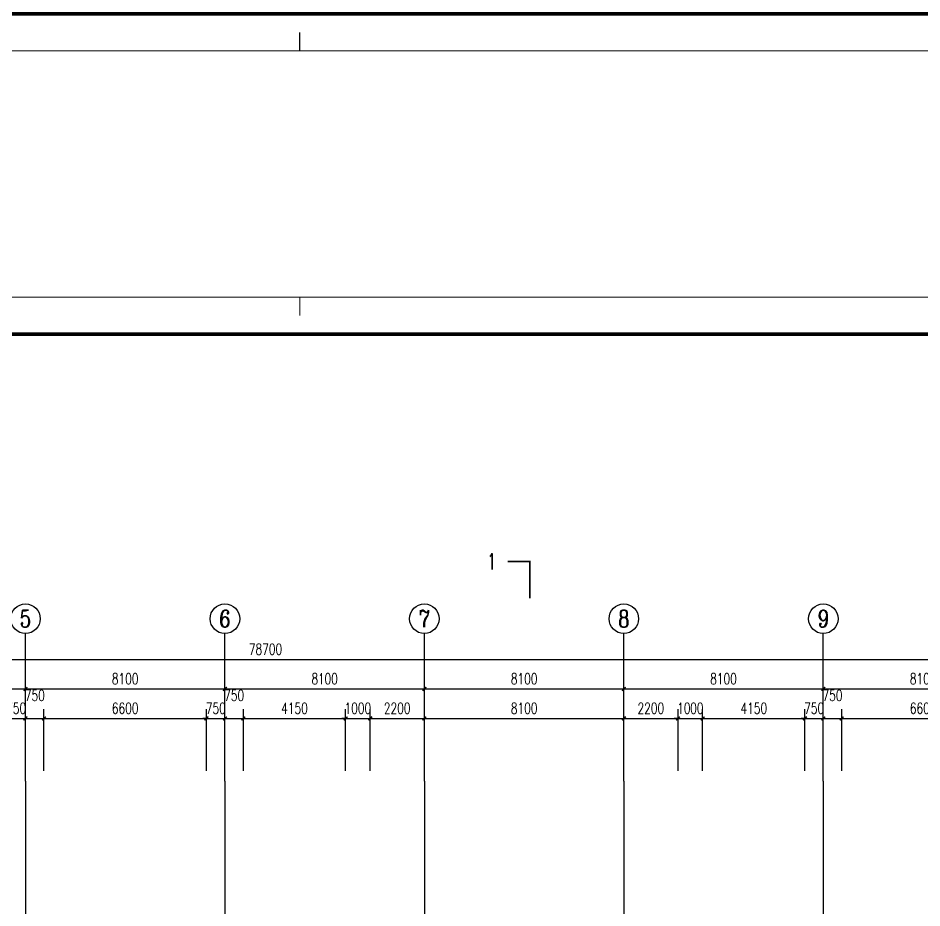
# Model space of a CAD drawing. Extents: x 1738711 to 2346805, y 1189731 to 2516152.
# Drawn here: x 1950592 to 1987297, y 1617006 to 1653140 of the extents above; entities that cross this region are included whole.
import ezdxf
from ezdxf.enums import TextEntityAlignment as Align

# ---------------------------------------------------------------- set-up
doc = ezdxf.new("R2010")
doc.units = 0
doc.header["$LTSCALE"] = 1000
doc.header["$MEASUREMENT"] = 0
for name, color, linetype in [('AXIS', 3, 'Continuous'), ('AXIS_TEXT', 7, 'Continuous'), ('DIM_SYMB', 3, 'Continuous'), ('DOTE', 1, 'Continuous'), ('PUB_DIM', 3, 'Continuous'), ('PUB_TEXT', 7, 'Continuous'), ('TK', 4, 'Continuous')]:
    doc.layers.add(name, color=color, linetype=linetype)
doc.styles.add('_TCH_AXIS', font='COMPLEX', dxfattribs={"bigfont": 'GBCBIG'})
doc.styles.add('_TCH_DIM_T3', font='SIMPLEX', dxfattribs={"width": 0.705882, "bigfont": 'GBCBIG'})
doc.styles.add('_TCH_LABEL', font='COMPLEX', dxfattribs={"bigfont": 'GBCBIG'})
doc.styles.add('COMPLEX', font='COMPLEX')
doc.styles.add('宋体', font='SIMSUN.TTF', dxfattribs={"width": 0.75})
doc.dimstyles.new('_TCH_ARCH&&150', dxfattribs={"dimtxt": 446.25, "dimasz": 150, "dimexe": 375, "dimexo": 450, "dimgap": 189.375, "dimtad": 1, "dimdec": 0, "dimzin": 0, "dimdsep": 46, "dimtxsty": '_TCH_DIM_T3', "dimblk": 'ARCHTICK', "dimcen": 0.09, "dimclrt": 7, "dimazin": 2, "dimtfac": 1, "dimtdec": 0, "dimtix": 1, "dimtmove": 2, "dimatfit": 3, "dimfxl": 1, "dimtolj": 1, "dimtzin": 0, "dimarcsym": 0})

# ---------------------------------------------------------------- blocks, each defined once
blk = doc.blocks.new('hjashrtahreahe')
blk.add_line((42800, 0), (42800, 500))
at = {"const_width": 25}
for points in [[(42800, 59400), (42800, 58900)], [(42800, 500), (42800, 0)]]:
    blk.add_lwpolyline(points, dxfattribs=at)
at = {"layer": 'TK', "color": 7, "const_width": 25}
blk.add_lwpolyline([(0, 59400), (84100, 59400), (84100, 0), (0, 0)], close=True, dxfattribs=at)
at = {"layer": 'TK', "color": 3, "const_width": 100}
blk.add_lwpolyline([(2500, 1000), (2500, 58400), (83100, 58400), (83100, 1000)], close=True, dxfattribs=at)
at = {"layer": 'TK', "style": '宋体', "width": 0.75}
for tag, height, p in [('项目负责人', 350, (6003, 57089)), ('专业负责人', 350, (6003, 56224)), ('设计人', 350, (6003, 55419)), ('版号1', 250, (77304, 22193)), ('时间1', 250, (82405, 22193)), ('版号2', 250, (77304, 21593)), ('时间2', 250, (82405, 21593)), ('版号3', 250, (77304, 20993)), ('时间3', 250, (82405, 20993)), ('建筑会签', 0.0001, (78978, 2403)), ('电气会签', 0.0001, (82128, 2403)), ('结构会签', 0.0001, (78978, 1803)), ('暖通会签', 0.0001, (82128, 1803)), ('给排水会签', 0.0001, (78978, 1250)), ('智能化会签', 0.0001, (82128, 1250))]:
    blk.add_attdef(tag, text='', height=height, dxfattribs=at).set_placement(p, align=Align.CENTER)
for tag, p in [('合作设计单位', (80816, 48986)), ('版号说明1', (79854, 22318)), ('版号说明2', (79854, 21718)), ('版号说明3', (79854, 21118)), ('浙江绿储科技有限公司', (80545, 16036)), ('百兆瓦级集中式熔盐储能关键', (80545, 14953)), ('设备研发及制造基地项目', (80545, 14603)), ('1#研发楼', (80545, 13636)), ('图名', (80545, 12436)), ('工程编号', (78978, 11461)), ('子项编号', (82128, 11461)), ('建筑', (78978, 10711)), ('图号', (82128, 10711)), ('施工图', (78978, 9961)), ('2023.03', (82128, 9961)), ('审定', (79353, 8461)), ('审核', (79353, 7711)), ('工程负责', (79353, 6961)), ('专业负责', (79353, 6211)), ('设计', (79353, 5461)), ('制图', (79353, 4711)), ('校对', (79353, 3961))]:
    blk.add_attdef(tag, text='', height=250, dxfattribs=at).set_placement(p, align=Align.MIDDLE_CENTER)
blk = doc.blocks.new('_ArchTick')
at = {"color": 0, "linetype": 'ByBlock', "const_width": 0.4}
blk.add_lwpolyline([(-0.5, -0.5), (0.5, 0.5)], dxfattribs=at)
blk = doc.blocks.new('*D2433')
at = {"layer": 'Defpoints', "color": 0, "transparency": 16777216}
for p in [(1950892, 1624699), (1950142, 1622121), (1950892, 1622121)]:
    blk.add_point(p, dxfattribs=at)
at = {"layer": 'PUB_DIM', "color": 0, "lineweight": -2, "transparency": 16777216}
for p, q in [((1950142, 1622571), (1950142, 1625074)), ((1950892, 1622571), (1950892, 1625074)), ((1950142, 1624699), (1949992, 1624699)), ((1950142, 1624699), (1950892, 1624699)), ((1950892, 1624699), (1951042, 1624699))]:
    blk.add_line(p, q, dxfattribs=at)
at = {"layer": 'PUB_DIM', "color": 0, "lineweight": -2, "transparency": 16777216, "xscale": 150, "yscale": 150, "zscale": 150}
blk.add_blockref('_ArchTick', (1950142, 1624699), dxfattribs=at)
at = {"layer": 'PUB_DIM', "color": 0, "lineweight": -2, "transparency": 16777216, "xscale": 150, "yscale": 150, "zscale": 150, "rotation": 180}
blk.add_blockref('_ArchTick', (1950892, 1624699), dxfattribs=at)
at = {"layer": 'PUB_DIM', "color": 7, "transparency": 16777216, "insert": (1950517, 1625112), "char_height": 446.2, "attachment_point": 5, "style": '_TCH_DIM_T3'}
blk.add_mtext('\\A1;750', dxfattribs=at)
blk = doc.blocks.new('*D2434')
at = {"layer": 'Defpoints', "color": 0, "transparency": 16777216}
for p in [(1951642, 1624699), (1950892, 1622121), (1951642, 1622121)]:
    blk.add_point(p, dxfattribs=at)
at = {"layer": 'PUB_DIM', "color": 0, "lineweight": -2, "transparency": 16777216}
for p, q in [((1950892, 1622571), (1950892, 1625074)), ((1951642, 1622571), (1951642, 1625074)), ((1950892, 1624699), (1951642, 1624699))]:
    blk.add_line(p, q, dxfattribs=at)
at = {"layer": 'PUB_DIM', "color": 0, "lineweight": -2, "transparency": 16777216, "xscale": 150, "yscale": 150, "zscale": 150, "rotation": 180}
blk.add_blockref('_ArchTick', (1950892, 1624699), dxfattribs=at)
at = {"layer": 'PUB_DIM', "color": 0, "lineweight": -2, "transparency": 16777216, "xscale": 150, "yscale": 150, "zscale": 150}
blk.add_blockref('_ArchTick', (1951642, 1624699), dxfattribs=at)
at = {"layer": 'PUB_DIM', "color": 7, "transparency": 16777216, "insert": (1951267, 1625637), "char_height": 446.2, "attachment_point": 5, "style": '_TCH_DIM_T3'}
blk.add_mtext('\\A1;750', dxfattribs=at)
blk = doc.blocks.new('*D2435')
at = {"layer": 'Defpoints', "color": 0, "transparency": 16777216}
for p in [(1958242, 1624699), (1951642, 1622121), (1958242, 1622121)]:
    blk.add_point(p, dxfattribs=at)
at = {"layer": 'PUB_DIM', "color": 0, "lineweight": -2, "transparency": 16777216}
for p, q in [((1951642, 1622571), (1951642, 1625074)), ((1958242, 1622571), (1958242, 1625074)), ((1951642, 1624699), (1958242, 1624699))]:
    blk.add_line(p, q, dxfattribs=at)
at = {"layer": 'PUB_DIM', "color": 0, "lineweight": -2, "transparency": 16777216, "xscale": 150, "yscale": 150, "zscale": 150, "rotation": 180}
blk.add_blockref('_ArchTick', (1951642, 1624699), dxfattribs=at)
at = {"layer": 'PUB_DIM', "color": 0, "lineweight": -2, "transparency": 16777216, "xscale": 150, "yscale": 150, "zscale": 150}
blk.add_blockref('_ArchTick', (1958242, 1624699), dxfattribs=at)
at = {"layer": 'PUB_DIM', "color": 7, "transparency": 16777216, "insert": (1954942, 1625112), "char_height": 446.2, "attachment_point": 5, "style": '_TCH_DIM_T3'}
blk.add_mtext('\\A1;6600', dxfattribs=at)
blk = doc.blocks.new('*D2436')
at = {"layer": 'Defpoints', "color": 0, "transparency": 16777216}
for p in [(1958992, 1624699), (1958242, 1622121), (1958992, 1622121)]:
    blk.add_point(p, dxfattribs=at)
at = {"layer": 'PUB_DIM', "color": 0, "lineweight": -2, "transparency": 16777216}
for p, q in [((1958242, 1622571), (1958242, 1625074)), ((1958992, 1622571), (1958992, 1625074)), ((1958242, 1624699), (1958092, 1624699)), ((1958242, 1624699), (1958992, 1624699)), ((1958992, 1624699), (1959142, 1624699))]:
    blk.add_line(p, q, dxfattribs=at)
at = {"layer": 'PUB_DIM', "color": 0, "lineweight": -2, "transparency": 16777216, "xscale": 150, "yscale": 150, "zscale": 150}
blk.add_blockref('_ArchTick', (1958242, 1624699), dxfattribs=at)
at = {"layer": 'PUB_DIM', "color": 0, "lineweight": -2, "transparency": 16777216, "xscale": 150, "yscale": 150, "zscale": 150, "rotation": 180}
blk.add_blockref('_ArchTick', (1958992, 1624699), dxfattribs=at)
at = {"layer": 'PUB_DIM', "color": 7, "transparency": 16777216, "insert": (1958617, 1625112), "char_height": 446.2, "attachment_point": 5, "style": '_TCH_DIM_T3'}
blk.add_mtext('\\A1;750', dxfattribs=at)
blk = doc.blocks.new('*D2437')
at = {"layer": 'Defpoints', "color": 0, "transparency": 16777216}
for p in [(1959742, 1624699), (1958992, 1622121), (1959742, 1622121)]:
    blk.add_point(p, dxfattribs=at)
at = {"layer": 'PUB_DIM', "color": 0, "lineweight": -2, "transparency": 16777216}
for p, q in [((1958992, 1622571), (1958992, 1625074)), ((1959742, 1622571), (1959742, 1625074)), ((1958992, 1624699), (1959742, 1624699))]:
    blk.add_line(p, q, dxfattribs=at)
at = {"layer": 'PUB_DIM', "color": 0, "lineweight": -2, "transparency": 16777216, "xscale": 150, "yscale": 150, "zscale": 150, "rotation": 180}
blk.add_blockref('_ArchTick', (1958992, 1624699), dxfattribs=at)
at = {"layer": 'PUB_DIM', "color": 0, "lineweight": -2, "transparency": 16777216, "xscale": 150, "yscale": 150, "zscale": 150}
blk.add_blockref('_ArchTick', (1959742, 1624699), dxfattribs=at)
at = {"layer": 'PUB_DIM', "color": 7, "transparency": 16777216, "insert": (1959367, 1625637), "char_height": 446.2, "attachment_point": 5, "style": '_TCH_DIM_T3'}
blk.add_mtext('\\A1;750', dxfattribs=at)
blk = doc.blocks.new('*D2438')
at = {"layer": 'Defpoints', "color": 0, "transparency": 16777216}
for p in [(1963892, 1624699), (1959742, 1622121), (1963892, 1622121)]:
    blk.add_point(p, dxfattribs=at)
at = {"layer": 'PUB_DIM', "color": 0, "lineweight": -2, "transparency": 16777216}
for p, q in [((1959742, 1622571), (1959742, 1625074)), ((1963892, 1622571), (1963892, 1625074)), ((1959742, 1624699), (1963892, 1624699))]:
    blk.add_line(p, q, dxfattribs=at)
at = {"layer": 'PUB_DIM', "color": 0, "lineweight": -2, "transparency": 16777216, "xscale": 150, "yscale": 150, "zscale": 150, "rotation": 180}
blk.add_blockref('_ArchTick', (1959742, 1624699), dxfattribs=at)
at = {"layer": 'PUB_DIM', "color": 0, "lineweight": -2, "transparency": 16777216, "xscale": 150, "yscale": 150, "zscale": 150}
blk.add_blockref('_ArchTick', (1963892, 1624699), dxfattribs=at)
at = {"layer": 'PUB_DIM', "color": 7, "transparency": 16777216, "insert": (1961817, 1625112), "char_height": 446.2, "attachment_point": 5, "style": '_TCH_DIM_T3'}
blk.add_mtext('\\A1;4150', dxfattribs=at)
blk = doc.blocks.new('*D2439')
at = {"layer": 'Defpoints', "color": 0, "transparency": 16777216}
for p in [(1964892, 1624699), (1963892, 1622121), (1964892, 1622121)]:
    blk.add_point(p, dxfattribs=at)
at = {"layer": 'PUB_DIM', "color": 0, "lineweight": -2, "transparency": 16777216}
for p, q in [((1963892, 1622571), (1963892, 1625074)), ((1964892, 1622571), (1964892, 1625074)), ((1963892, 1624699), (1963742, 1624699)), ((1963892, 1624699), (1964892, 1624699)), ((1964892, 1624699), (1965042, 1624699))]:
    blk.add_line(p, q, dxfattribs=at)
at = {"layer": 'PUB_DIM', "color": 0, "lineweight": -2, "transparency": 16777216, "xscale": 150, "yscale": 150, "zscale": 150}
blk.add_blockref('_ArchTick', (1963892, 1624699), dxfattribs=at)
at = {"layer": 'PUB_DIM', "color": 0, "lineweight": -2, "transparency": 16777216, "xscale": 150, "yscale": 150, "zscale": 150, "rotation": 180}
blk.add_blockref('_ArchTick', (1964892, 1624699), dxfattribs=at)
at = {"layer": 'PUB_DIM', "color": 7, "transparency": 16777216, "insert": (1964392, 1625112), "char_height": 446.2, "attachment_point": 5, "style": '_TCH_DIM_T3'}
blk.add_mtext('\\A1;1000', dxfattribs=at)
blk = doc.blocks.new('*D2440')
at = {"layer": 'Defpoints', "color": 0, "transparency": 16777216}
for p in [(1967092, 1624699), (1964892, 1622121), (1967092, 1622121)]:
    blk.add_point(p, dxfattribs=at)
at = {"layer": 'PUB_DIM', "color": 0, "lineweight": -2, "transparency": 16777216}
for p, q in [((1964892, 1622571), (1964892, 1625074)), ((1967092, 1622571), (1967092, 1625074)), ((1964892, 1624699), (1967092, 1624699))]:
    blk.add_line(p, q, dxfattribs=at)
at = {"layer": 'PUB_DIM', "color": 0, "lineweight": -2, "transparency": 16777216, "xscale": 150, "yscale": 150, "zscale": 150, "rotation": 180}
blk.add_blockref('_ArchTick', (1964892, 1624699), dxfattribs=at)
at = {"layer": 'PUB_DIM', "color": 0, "lineweight": -2, "transparency": 16777216, "xscale": 150, "yscale": 150, "zscale": 150}
blk.add_blockref('_ArchTick', (1967092, 1624699), dxfattribs=at)
at = {"layer": 'PUB_DIM', "color": 7, "transparency": 16777216, "insert": (1965992, 1625112), "char_height": 446.2, "attachment_point": 5, "style": '_TCH_DIM_T3'}
blk.add_mtext('\\A1;2200', dxfattribs=at)
blk = doc.blocks.new('*D2441')
at = {"layer": 'Defpoints', "color": 0, "transparency": 16777216}
for p in [(1975192, 1624699), (1967092, 1622121), (1975192, 1622121)]:
    blk.add_point(p, dxfattribs=at)
at = {"layer": 'PUB_DIM', "color": 0, "lineweight": -2, "transparency": 16777216}
for p, q in [((1967092, 1622571), (1967092, 1625074)), ((1975192, 1622571), (1975192, 1625074)), ((1967092, 1624699), (1975192, 1624699))]:
    blk.add_line(p, q, dxfattribs=at)
at = {"layer": 'PUB_DIM', "color": 0, "lineweight": -2, "transparency": 16777216, "xscale": 150, "yscale": 150, "zscale": 150, "rotation": 180}
blk.add_blockref('_ArchTick', (1967092, 1624699), dxfattribs=at)
at = {"layer": 'PUB_DIM', "color": 0, "lineweight": -2, "transparency": 16777216, "xscale": 150, "yscale": 150, "zscale": 150}
blk.add_blockref('_ArchTick', (1975192, 1624699), dxfattribs=at)
at = {"layer": 'PUB_DIM', "color": 7, "transparency": 16777216, "insert": (1971142, 1625112), "char_height": 446.2, "attachment_point": 5, "style": '_TCH_DIM_T3'}
blk.add_mtext('\\A1;8100', dxfattribs=at)
blk = doc.blocks.new('*D2442')
at = {"layer": 'Defpoints', "color": 0, "transparency": 16777216}
for p in [(1977392, 1624699), (1975192, 1622121), (1977392, 1622121)]:
    blk.add_point(p, dxfattribs=at)
at = {"layer": 'PUB_DIM', "color": 0, "lineweight": -2, "transparency": 16777216}
for p, q in [((1975192, 1622571), (1975192, 1625074)), ((1977392, 1622571), (1977392, 1625074)), ((1975192, 1624699), (1977392, 1624699))]:
    blk.add_line(p, q, dxfattribs=at)
at = {"layer": 'PUB_DIM', "color": 0, "lineweight": -2, "transparency": 16777216, "xscale": 150, "yscale": 150, "zscale": 150, "rotation": 180}
blk.add_blockref('_ArchTick', (1975192, 1624699), dxfattribs=at)
at = {"layer": 'PUB_DIM', "color": 0, "lineweight": -2, "transparency": 16777216, "xscale": 150, "yscale": 150, "zscale": 150}
blk.add_blockref('_ArchTick', (1977392, 1624699), dxfattribs=at)
at = {"layer": 'PUB_DIM', "color": 7, "transparency": 16777216, "insert": (1976292, 1625112), "char_height": 446.2, "attachment_point": 5, "style": '_TCH_DIM_T3'}
blk.add_mtext('\\A1;2200', dxfattribs=at)
blk = doc.blocks.new('*D2443')
at = {"layer": 'Defpoints', "color": 0, "transparency": 16777216}
for p in [(1978392, 1624699), (1977392, 1622121), (1978392, 1622121)]:
    blk.add_point(p, dxfattribs=at)
at = {"layer": 'PUB_DIM', "color": 0, "lineweight": -2, "transparency": 16777216}
for p, q in [((1977392, 1622571), (1977392, 1625074)), ((1978392, 1622571), (1978392, 1625074)), ((1977392, 1624699), (1977242, 1624699)), ((1977392, 1624699), (1978392, 1624699)), ((1978392, 1624699), (1978542, 1624699))]:
    blk.add_line(p, q, dxfattribs=at)
at = {"layer": 'PUB_DIM', "color": 0, "lineweight": -2, "transparency": 16777216, "xscale": 150, "yscale": 150, "zscale": 150}
blk.add_blockref('_ArchTick', (1977392, 1624699), dxfattribs=at)
at = {"layer": 'PUB_DIM', "color": 0, "lineweight": -2, "transparency": 16777216, "xscale": 150, "yscale": 150, "zscale": 150, "rotation": 180}
blk.add_blockref('_ArchTick', (1978392, 1624699), dxfattribs=at)
at = {"layer": 'PUB_DIM', "color": 7, "transparency": 16777216, "insert": (1977892, 1625112), "char_height": 446.2, "attachment_point": 5, "style": '_TCH_DIM_T3'}
blk.add_mtext('\\A1;1000', dxfattribs=at)
blk = doc.blocks.new('*D2444')
at = {"layer": 'Defpoints', "color": 0, "transparency": 16777216}
for p in [(1982542, 1624699), (1978392, 1622121), (1982542, 1622121)]:
    blk.add_point(p, dxfattribs=at)
at = {"layer": 'PUB_DIM', "color": 0, "lineweight": -2, "transparency": 16777216}
for p, q in [((1978392, 1622571), (1978392, 1625074)), ((1982542, 1622571), (1982542, 1625074)), ((1978392, 1624699), (1982542, 1624699))]:
    blk.add_line(p, q, dxfattribs=at)
at = {"layer": 'PUB_DIM', "color": 0, "lineweight": -2, "transparency": 16777216, "xscale": 150, "yscale": 150, "zscale": 150, "rotation": 180}
blk.add_blockref('_ArchTick', (1978392, 1624699), dxfattribs=at)
at = {"layer": 'PUB_DIM', "color": 0, "lineweight": -2, "transparency": 16777216, "xscale": 150, "yscale": 150, "zscale": 150}
blk.add_blockref('_ArchTick', (1982542, 1624699), dxfattribs=at)
at = {"layer": 'PUB_DIM', "color": 7, "transparency": 16777216, "insert": (1980467, 1625112), "char_height": 446.2, "attachment_point": 5, "style": '_TCH_DIM_T3'}
blk.add_mtext('\\A1;4150', dxfattribs=at)
blk = doc.blocks.new('*D2445')
at = {"layer": 'Defpoints', "color": 0, "transparency": 16777216}
for p in [(1983292, 1624699), (1982542, 1622121), (1983292, 1622121)]:
    blk.add_point(p, dxfattribs=at)
at = {"layer": 'PUB_DIM', "color": 0, "lineweight": -2, "transparency": 16777216}
for p, q in [((1982542, 1622571), (1982542, 1625074)), ((1983292, 1622571), (1983292, 1625074)), ((1982542, 1624699), (1982392, 1624699)), ((1982542, 1624699), (1983292, 1624699)), ((1983292, 1624699), (1983442, 1624699))]:
    blk.add_line(p, q, dxfattribs=at)
at = {"layer": 'PUB_DIM', "color": 0, "lineweight": -2, "transparency": 16777216, "xscale": 150, "yscale": 150, "zscale": 150}
blk.add_blockref('_ArchTick', (1982542, 1624699), dxfattribs=at)
at = {"layer": 'PUB_DIM', "color": 0, "lineweight": -2, "transparency": 16777216, "xscale": 150, "yscale": 150, "zscale": 150, "rotation": 180}
blk.add_blockref('_ArchTick', (1983292, 1624699), dxfattribs=at)
at = {"layer": 'PUB_DIM', "color": 7, "transparency": 16777216, "insert": (1982917, 1625112), "char_height": 446.2, "attachment_point": 5, "style": '_TCH_DIM_T3'}
blk.add_mtext('\\A1;750', dxfattribs=at)
blk = doc.blocks.new('*D2446')
at = {"layer": 'Defpoints', "color": 0, "transparency": 16777216}
for p in [(1984042, 1624699), (1983292, 1622121), (1984042, 1622121)]:
    blk.add_point(p, dxfattribs=at)
at = {"layer": 'PUB_DIM', "color": 0, "lineweight": -2, "transparency": 16777216}
for p, q in [((1983292, 1622571), (1983292, 1625074)), ((1984042, 1622571), (1984042, 1625074)), ((1983292, 1624699), (1984042, 1624699))]:
    blk.add_line(p, q, dxfattribs=at)
at = {"layer": 'PUB_DIM', "color": 0, "lineweight": -2, "transparency": 16777216, "xscale": 150, "yscale": 150, "zscale": 150, "rotation": 180}
blk.add_blockref('_ArchTick', (1983292, 1624699), dxfattribs=at)
at = {"layer": 'PUB_DIM', "color": 0, "lineweight": -2, "transparency": 16777216, "xscale": 150, "yscale": 150, "zscale": 150}
blk.add_blockref('_ArchTick', (1984042, 1624699), dxfattribs=at)
at = {"layer": 'PUB_DIM', "color": 7, "transparency": 16777216, "insert": (1983667, 1625637), "char_height": 446.2, "attachment_point": 5, "style": '_TCH_DIM_T3'}
blk.add_mtext('\\A1;750', dxfattribs=at)
blk = doc.blocks.new('*D2447')
at = {"layer": 'Defpoints', "color": 0, "transparency": 16777216}
for p in [(1990642, 1624699), (1984042, 1622121), (1990642, 1622121)]:
    blk.add_point(p, dxfattribs=at)
at = {"layer": 'PUB_DIM', "color": 0, "lineweight": -2, "transparency": 16777216}
for p, q in [((1984042, 1622571), (1984042, 1625074)), ((1990642, 1622571), (1990642, 1625074)), ((1984042, 1624699), (1990642, 1624699))]:
    blk.add_line(p, q, dxfattribs=at)
at = {"layer": 'PUB_DIM', "color": 0, "lineweight": -2, "transparency": 16777216, "xscale": 150, "yscale": 150, "zscale": 150, "rotation": 180}
blk.add_blockref('_ArchTick', (1984042, 1624699), dxfattribs=at)
at = {"layer": 'PUB_DIM', "color": 0, "lineweight": -2, "transparency": 16777216, "xscale": 150, "yscale": 150, "zscale": 150}
blk.add_blockref('_ArchTick', (1990642, 1624699), dxfattribs=at)
at = {"layer": 'PUB_DIM', "color": 7, "transparency": 16777216, "insert": (1987342, 1625112), "char_height": 446.2, "attachment_point": 5, "style": '_TCH_DIM_T3'}
blk.add_mtext('\\A1;6600', dxfattribs=at)
blk = doc.blocks.new('*D2503')
at = {"layer": 'AXIS', "color": 0, "lineweight": -2, "transparency": 16777216}
for p, q in [((1942792, 1622599), (1942792, 1626274)), ((1950892, 1622599), (1950892, 1626274)), ((1942792, 1625899), (1950892, 1625899))]:
    blk.add_line(p, q, dxfattribs=at)
at = {"layer": 'Defpoints', "color": 0, "transparency": 16777216}
for p in [(1950892, 1625899), (1942792, 1622149), (1950892, 1622149)]:
    blk.add_point(p, dxfattribs=at)
at = {"layer": 'AXIS', "color": 0, "lineweight": -2, "transparency": 16777216, "xscale": 150, "yscale": 150, "zscale": 150, "rotation": 180}
blk.add_blockref('_ArchTick', (1942792, 1625899), dxfattribs=at)
at = {"layer": 'AXIS', "color": 0, "lineweight": -2, "transparency": 16777216, "xscale": 150, "yscale": 150, "zscale": 150}
blk.add_blockref('_ArchTick', (1950892, 1625899), dxfattribs=at)
at = {"layer": 'AXIS', "color": 7, "transparency": 16777216, "insert": (1946842, 1626312), "char_height": 446.2, "attachment_point": 5, "style": '_TCH_DIM_T3'}
blk.add_mtext('\\A1;8100', dxfattribs=at)
blk = doc.blocks.new('*D2504')
at = {"layer": 'AXIS', "color": 0, "lineweight": -2, "transparency": 16777216}
for p, q in [((1950892, 1622599), (1950892, 1626274)), ((1958992, 1622599), (1958992, 1626274)), ((1950892, 1625899), (1958992, 1625899))]:
    blk.add_line(p, q, dxfattribs=at)
at = {"layer": 'Defpoints', "color": 0, "transparency": 16777216}
for p in [(1958992, 1625899), (1950892, 1622149), (1958992, 1622149)]:
    blk.add_point(p, dxfattribs=at)
at = {"layer": 'AXIS', "color": 0, "lineweight": -2, "transparency": 16777216, "xscale": 150, "yscale": 150, "zscale": 150, "rotation": 180}
blk.add_blockref('_ArchTick', (1950892, 1625899), dxfattribs=at)
at = {"layer": 'AXIS', "color": 0, "lineweight": -2, "transparency": 16777216, "xscale": 150, "yscale": 150, "zscale": 150}
blk.add_blockref('_ArchTick', (1958992, 1625899), dxfattribs=at)
at = {"layer": 'AXIS', "color": 7, "transparency": 16777216, "insert": (1954942, 1626312), "char_height": 446.2, "attachment_point": 5, "style": '_TCH_DIM_T3'}
blk.add_mtext('\\A1;8100', dxfattribs=at)
blk = doc.blocks.new('*D2505')
at = {"layer": 'AXIS', "color": 0, "lineweight": -2, "transparency": 16777216}
for p, q in [((1958992, 1622599), (1958992, 1626274)), ((1967092, 1622599), (1967092, 1626274)), ((1958992, 1625899), (1967092, 1625899))]:
    blk.add_line(p, q, dxfattribs=at)
at = {"layer": 'Defpoints', "color": 0, "transparency": 16777216}
for p in [(1967092, 1625899), (1958992, 1622149), (1967092, 1622149)]:
    blk.add_point(p, dxfattribs=at)
at = {"layer": 'AXIS', "color": 0, "lineweight": -2, "transparency": 16777216, "xscale": 150, "yscale": 150, "zscale": 150, "rotation": 180}
blk.add_blockref('_ArchTick', (1958992, 1625899), dxfattribs=at)
at = {"layer": 'AXIS', "color": 0, "lineweight": -2, "transparency": 16777216, "xscale": 150, "yscale": 150, "zscale": 150}
blk.add_blockref('_ArchTick', (1967092, 1625899), dxfattribs=at)
at = {"layer": 'AXIS', "color": 7, "transparency": 16777216, "insert": (1963042, 1626312), "char_height": 446.2, "attachment_point": 5, "style": '_TCH_DIM_T3'}
blk.add_mtext('\\A1;8100', dxfattribs=at)
blk = doc.blocks.new('*D2506')
at = {"layer": 'AXIS', "color": 0, "lineweight": -2, "transparency": 16777216}
for p, q in [((1967092, 1622599), (1967092, 1626274)), ((1975192, 1622599), (1975192, 1626274)), ((1967092, 1625899), (1975192, 1625899))]:
    blk.add_line(p, q, dxfattribs=at)
at = {"layer": 'Defpoints', "color": 0, "transparency": 16777216}
for p in [(1975192, 1625899), (1967092, 1622149), (1975192, 1622149)]:
    blk.add_point(p, dxfattribs=at)
at = {"layer": 'AXIS', "color": 0, "lineweight": -2, "transparency": 16777216, "xscale": 150, "yscale": 150, "zscale": 150, "rotation": 180}
blk.add_blockref('_ArchTick', (1967092, 1625899), dxfattribs=at)
at = {"layer": 'AXIS', "color": 0, "lineweight": -2, "transparency": 16777216, "xscale": 150, "yscale": 150, "zscale": 150}
blk.add_blockref('_ArchTick', (1975192, 1625899), dxfattribs=at)
at = {"layer": 'AXIS', "color": 7, "transparency": 16777216, "insert": (1971142, 1626312), "char_height": 446.2, "attachment_point": 5, "style": '_TCH_DIM_T3'}
blk.add_mtext('\\A1;8100', dxfattribs=at)
blk = doc.blocks.new('*D2507')
at = {"layer": 'AXIS', "color": 0, "lineweight": -2, "transparency": 16777216}
for p, q in [((1975192, 1622599), (1975192, 1626274)), ((1983292, 1622599), (1983292, 1626274)), ((1975192, 1625899), (1983292, 1625899))]:
    blk.add_line(p, q, dxfattribs=at)
at = {"layer": 'Defpoints', "color": 0, "transparency": 16777216}
for p in [(1983292, 1625899), (1975192, 1622149), (1983292, 1622149)]:
    blk.add_point(p, dxfattribs=at)
at = {"layer": 'AXIS', "color": 0, "lineweight": -2, "transparency": 16777216, "xscale": 150, "yscale": 150, "zscale": 150, "rotation": 180}
blk.add_blockref('_ArchTick', (1975192, 1625899), dxfattribs=at)
at = {"layer": 'AXIS', "color": 0, "lineweight": -2, "transparency": 16777216, "xscale": 150, "yscale": 150, "zscale": 150}
blk.add_blockref('_ArchTick', (1983292, 1625899), dxfattribs=at)
at = {"layer": 'AXIS', "color": 7, "transparency": 16777216, "insert": (1979242, 1626312), "char_height": 446.2, "attachment_point": 5, "style": '_TCH_DIM_T3'}
blk.add_mtext('\\A1;8100', dxfattribs=at)
blk = doc.blocks.new('*D2508')
at = {"layer": 'AXIS', "color": 0, "lineweight": -2, "transparency": 16777216}
for p, q in [((1983292, 1622599), (1983292, 1626274)), ((1991392, 1622599), (1991392, 1626274)), ((1983292, 1625899), (1991392, 1625899))]:
    blk.add_line(p, q, dxfattribs=at)
at = {"layer": 'Defpoints', "color": 0, "transparency": 16777216}
for p in [(1991392, 1625899), (1983292, 1622149), (1991392, 1622149)]:
    blk.add_point(p, dxfattribs=at)
at = {"layer": 'AXIS', "color": 0, "lineweight": -2, "transparency": 16777216, "xscale": 150, "yscale": 150, "zscale": 150, "rotation": 180}
blk.add_blockref('_ArchTick', (1983292, 1625899), dxfattribs=at)
at = {"layer": 'AXIS', "color": 0, "lineweight": -2, "transparency": 16777216, "xscale": 150, "yscale": 150, "zscale": 150}
blk.add_blockref('_ArchTick', (1991392, 1625899), dxfattribs=at)
at = {"layer": 'AXIS', "color": 7, "transparency": 16777216, "insert": (1987342, 1626312), "char_height": 446.2, "attachment_point": 5, "style": '_TCH_DIM_T3'}
blk.add_mtext('\\A1;8100', dxfattribs=at)
blk = doc.blocks.new('*D2510')
at = {"layer": 'AXIS', "color": 0, "lineweight": -2, "transparency": 16777216}
for p, q in [((1921292, 1622571), (1921292, 1627474)), ((1999992, 1622571), (1999992, 1627474)), ((1921292, 1627099), (1999992, 1627099))]:
    blk.add_line(p, q, dxfattribs=at)
at = {"layer": 'Defpoints', "color": 0, "transparency": 16777216}
for p in [(1999992, 1627099), (1921292, 1622121), (1999992, 1622121)]:
    blk.add_point(p, dxfattribs=at)
at = {"layer": 'AXIS', "color": 0, "lineweight": -2, "transparency": 16777216, "xscale": 150, "yscale": 150, "zscale": 150, "rotation": 180}
blk.add_blockref('_ArchTick', (1921292, 1627099), dxfattribs=at)
at = {"layer": 'AXIS', "color": 0, "lineweight": -2, "transparency": 16777216, "xscale": 150, "yscale": 150, "zscale": 150}
blk.add_blockref('_ArchTick', (1999992, 1627099), dxfattribs=at)
at = {"layer": 'AXIS', "color": 7, "transparency": 16777216, "insert": (1960642, 1627512), "char_height": 446.2, "attachment_point": 5, "style": '_TCH_DIM_T3'}
blk.add_mtext('\\A1;78700', dxfattribs=at)
blk = doc.blocks.new('_AXISO')
blk.add_circle((0, 0), 0.5)
at = {"layer": 'AXIS_TEXT', "style": 'COMPLEX', "width": 1.041667}
blk.add_attdef('A', text='', height=0.56, dxfattribs=at).set_placement((-0.25, -0.28), (0.25, -0.28), align=Align.FIT)

msp = doc.modelspace()

# ---------------------------------------------------------------- linework, layer by layer
at = {"layer": 'AXIS'}
for p, q in [((1950891.9, 1622149.3), (1950891.9, 1628149.3)), ((1958991.9, 1622149.3), (1958991.9, 1628149.3)), ((1967091.9, 1622149.3), (1967091.9, 1628149.3)), ((1975191.9, 1622149.3), (1975191.9, 1628149.3)), ((1983291.9, 1622149.3), (1983291.9, 1628149.3))]:
    msp.add_line(p, q, dxfattribs=at)
at = {"layer": 'DIM_SYMB', "const_width": 75}
msp.add_lwpolyline([(1970476.4, 1631072.7), (1971376.4, 1631072.7), (1971376.4, 1629572.7)], dxfattribs=at)
at = {"layer": 'DOTE'}
for p, q in [((1950891.9, 1622149.3), (1950891.9, 1584457.1)), ((1958991.9, 1622149.3), (1958991.9, 1584457.1)), ((1967091.9, 1622149.3), (1967091.9, 1584457.1)), ((1975191.9, 1622149.3), (1975191.9, 1584457.1)), ((1983291.9, 1622149.3), (1983291.9, 1584457.1))]:
    msp.add_line(p, q, dxfattribs=at)

# ---------------------------------------------------------------- block references
at = {"xscale": 1.5, "yscale": 1.5, "zscale": 1.5}
for p in [(1897833.1, 1651809.1), (1897833.1, 1552709.1)]:
    msp.add_blockref('hjashrtahreahe', p, dxfattribs=at)
at = {"layer": 'AXIS'}
ref = msp.add_blockref('_AXISO', (1950891.9, 1628749.3), dxfattribs=dict(at, xscale=1200, yscale=1200, zscale=1200))
ref.add_attrib('A', '5', dxfattribs={"layer": 'AXIS_TEXT', "ltscale": 0.5, "height": 698.9, "style": '_TCH_AXIS'}).set_placement((1950658.9, 1628399.9), (1951124.9, 1628399.9), align=Align.FIT)
ref = msp.add_blockref('_AXISO', (1958991.9, 1628749.3), dxfattribs=dict(at, xscale=1200, yscale=1200, zscale=1200))
ref.add_attrib('A', '6', dxfattribs={"layer": 'AXIS_TEXT', "ltscale": 0.5, "height": 698.9, "style": '_TCH_AXIS'}).set_placement((1958758.9, 1628399.9), (1959224.9, 1628399.9), align=Align.FIT)
ref = msp.add_blockref('_AXISO', (1967091.9, 1628749.3), dxfattribs=dict(at, xscale=1200, yscale=1200, zscale=1200))
ref.add_attrib('A', '7', dxfattribs={"layer": 'AXIS_TEXT', "ltscale": 0.5, "height": 698.9, "style": '_TCH_AXIS'}).set_placement((1966858.9, 1628399.9), (1967324.9, 1628399.9), align=Align.FIT)
ref = msp.add_blockref('_AXISO', (1975191.9, 1628749.3), dxfattribs=dict(at, xscale=1200, yscale=1200, zscale=1200))
ref.add_attrib('A', '8', dxfattribs={"layer": 'AXIS_TEXT', "ltscale": 0.5, "height": 698.9, "style": '_TCH_AXIS'}).set_placement((1974958.9, 1628399.9), (1975424.9, 1628399.9), align=Align.FIT)
ref = msp.add_blockref('_AXISO', (1983291.9, 1628749.3), dxfattribs=dict(at, xscale=1200, yscale=1200, zscale=1200))
ref.add_attrib('A', '9', dxfattribs={"layer": 'AXIS_TEXT', "ltscale": 0.5, "height": 698.9, "style": '_TCH_AXIS'}).set_placement((1983058.9, 1628399.9), (1983524.9, 1628399.9), align=Align.FIT)

# ---------------------------------------------------------------- texts
at = {"layer": 'PUB_TEXT', "color": 7, "style": '_TCH_LABEL', "width": 0.705882}
msp.add_text('1', height=637.5, dxfattribs=at).set_placement((1969629.9, 1630754))

# ---------------------------------------------------------------- dimensions: what is measured, and where the dimension line sits
at = {"layer": 'AXIS'}
for p1, p2, distance, picture, middle in [((1921292.2, 1622121.2), (1999991.9, 1622121.2), 4978.1, '*D2510', (1960642.1, 1627511.8)), ((1942791.9, 1622149.3), (1950891.9, 1622149.3), 3750, '*D2503', (1946841.9, 1626311.8)), ((1950891.9, 1622149.3), (1958991.9, 1622149.3), 3750, '*D2504', (1954941.9, 1626311.8)), ((1958991.9, 1622149.3), (1967091.9, 1622149.3), 3750, '*D2505', (1963041.9, 1626311.8)), ((1967091.9, 1622149.3), (1975191.9, 1622149.3), 3750, '*D2506', (1971141.9, 1626311.8)), ((1975191.9, 1622149.3), (1983291.9, 1622149.3), 3750, '*D2507', (1979241.9, 1626311.8)), ((1983291.9, 1622149.3), (1991391.9, 1622149.3), 3750, '*D2508', (1987341.9, 1626311.8))]:
    dim = msp.add_aligned_dim(p1=p1, p2=p2, distance=distance, dimstyle='_TCH_ARCH&&150', dxfattribs=at)
    dim.commit()
    dim.dimension.update_dxf_attribs({"geometry": picture, "text_midpoint": middle})
at = {"layer": 'PUB_DIM'}
for base, p1, p2, angle, picture, middle in [((1951641.9, 1624699.3), (1950891.9, 1622121.2), (1951641.9, 1622121.2), 360, '*D2434', (1951266.9, 1625636.8)), ((1959741.9, 1624699.3), (1958991.9, 1622121.2), (1959741.9, 1622121.2), 0, '*D2437', (1959366.9, 1625636.8)), ((1984041.9, 1624699.3), (1983291.9, 1622121.2), (1984041.9, 1622121.2), 0, '*D2446', (1983666.9, 1625636.8))]:
    dim = msp.add_linear_dim(base=base, p1=p1, p2=p2, angle=angle, dimstyle='_TCH_ARCH&&150', dxfattribs=at)
    dim.commit()
    dim.dimension.update_dxf_attribs({"geometry": picture, "text_midpoint": middle, "dimtype": 129})
for p1, p2, picture, middle in [((1950141.9, 1622121.2), (1950891.9, 1622121.2), '*D2433', (1950516.9, 1625111.8)), ((1951641.9, 1622121.2), (1958241.9, 1622121.2), '*D2435', (1954941.9, 1625111.8)), ((1958241.9, 1622121.2), (1958991.9, 1622121.2), '*D2436', (1958616.9, 1625111.8)), ((1959741.9, 1622121.2), (1963891.9, 1622121.2), '*D2438', (1961816.9, 1625111.8)), ((1963891.9, 1622121.2), (1964891.9, 1622121.2), '*D2439', (1964391.9, 1625111.8)), ((1964891.9, 1622121.2), (1967091.9, 1622121.2), '*D2440', (1965991.9, 1625111.8)), ((1967091.9, 1622121.2), (1975191.9, 1622121.2), '*D2441', (1971141.9, 1625111.8)), ((1975191.9, 1622121.2), (1977391.9, 1622121.2), '*D2442', (1976291.9, 1625111.8)), ((1977391.9, 1622121.2), (1978391.9, 1622121.2), '*D2443', (1977891.9, 1625111.8)), ((1978391.9, 1622121.2), (1982541.9, 1622121.2), '*D2444', (1980466.9, 1625111.8)), ((1982541.9, 1622121.2), (1983291.9, 1622121.2), '*D2445', (1982916.9, 1625111.8)), ((1984041.9, 1622121.2), (1990641.9, 1622121.2), '*D2447', (1987341.9, 1625111.8))]:
    dim = msp.add_aligned_dim(p1=p1, p2=p2, distance=2578.1, dimstyle='_TCH_ARCH&&150', dxfattribs=at)
    dim.commit()
    dim.dimension.update_dxf_attribs({"geometry": picture, "text_midpoint": middle})

doc.saveas('drawing.dxf')
